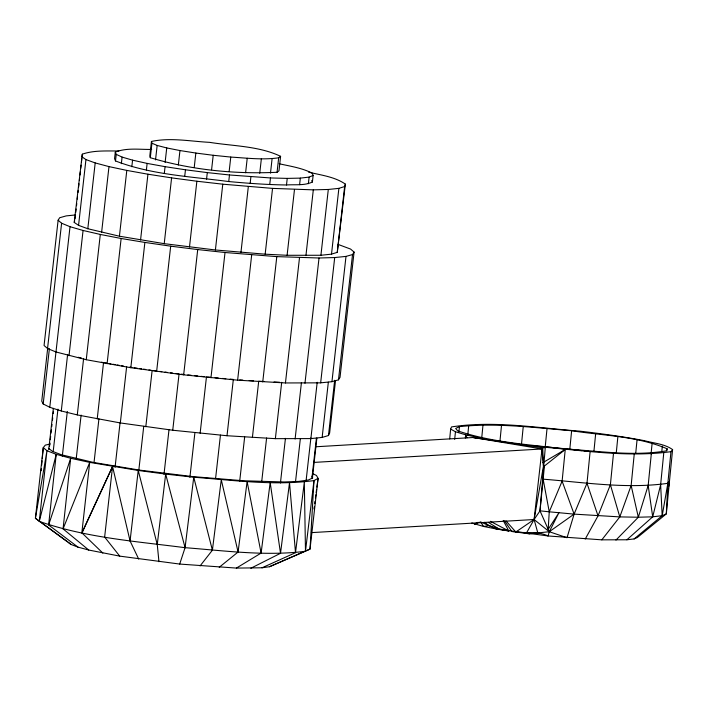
<?xml version="1.0" encoding="UTF-8"?>
<svg xmlns="http://www.w3.org/2000/svg" width="708" height="708" viewBox="0 0 708 708"><rect width="100%" height="100%" fill="white"/><g stroke="black" fill="none" stroke-linecap="round" stroke-linejoin="round"><path stroke-width="1.06" d="M449.686 438.898L450.651 429.083L451.527 426.915C493.857 420.428 537.177 427.942 579.578 431.128C601.313 433.677 623.022 436.588 644.528 440.695C653.9 443.314 664.458 443.792 672.6 449.589L670.972 451.669L667.848 483.325L666.308 513.902L637.262 537.558L634.12 538.921L626.899 539.779L601.827 539.841L548.072 535.965L496.326 528.982L483.653 526.478L471.794 523.008M672.6 449.589L669.467 481.236L667.848 483.325C626.527 489.131 584.463 482.396 543.133 479.174L549.249 511.813L548.204 529.301L558.948 512.716L549.275 531.717L548.072 535.965C536.655 530.425 523.902 533.956 511.822 531.478L504.521 520.858M590.118 451.589L586.985 483.237L574.108 514.123L567.019 537.726L549.275 531.717L540 510.831L545.275 447.598L540.186 446.845C583.516 450.394 627.624 457.616 670.972 451.669M41.197 470.705L41.391 468.501M41.684 465.2L42.082 460.811M42.276 458.607L43.268 447.615L45.312 445.12L50.109 444.022M454.686 439.394L455.448 431.756L450.651 429.083M458.908 432.066L459.448 426.632C496.768 422.658 534.407 427.659 571.63 430.738C603.428 435.685 637.235 436.031 667.104 448.784L666.892 450.961M465.333 438.084L465.652 434.809L455.448 431.756M467.749 435.278L468.723 425.508M481.705 438.146L482.989 425.119M499.892 441.774L501.503 425.481M521.522 443.96L523.239 426.588M534.398 446.022L545.222 446.837L547.045 428.375M540 510.831L544.434 465.988L565.25 449.483L562.117 481.13L549.249 511.813L540 510.831L534.106 519.513L526.584 532.761L529.363 533.85L549.275 531.717L574.108 514.123L619.801 516.902L638.333 517.229L652.705 516.822L662.192 515.69L666.308 513.902L669.467 481.236L668.644 486.644M581.826 450.607L569.807 449.199L571.63 430.738M593.959 450.934L595.676 433.561M585.242 539.036L598.03 515.849L610.393 484.715L613.526 453.067M616.261 452.97L617.872 436.686M601.827 539.841L619.801 516.902L631.147 485.484L634.271 453.837M635.749 452.97L637.041 439.942M651.05 454.014L652.13 443.155M615.951 540.089L638.333 517.229L648.174 485.502L651.307 453.855M661.794 451.589L662.334 446.155M626.899 539.779L652.705 516.822L660.626 484.768L663.75 453.12M77.977 547.125L48.631 524.964L56.224 454.324L46.958 450.722L43.268 447.615L35.4 518.274L71.004 544.452L77.977 547.125L88.739 550.036L119.732 556.125L179.69 564.064L236.384 568.082L262.031 567.789L269.465 566.736L310.024 549.116L318.078 478.351L316.449 475.449L312.803 473.723M88.739 550.036L63.065 528.876L70.676 458.271L56.224 454.324L39.285 521.38C86.057 537.744 136.219 541.372 185.071 547.682C225.02 550.744 265.5 556.338 305.484 551.275L313.98 480.59L318.078 478.351L316.901 487.113M39.285 521.38L46.958 450.722L35.4 518.274L67.225 541.496M75.437 214.949L66.198 215.896L59.658 217.745L58.118 220.215L44.064 345.495L47.551 348.513L55.967 351.973L86.252 359.726L130.821 367.709L183.664 374.842L237.631 380.169L285.448 382.957L320.653 382.842L331.946 381.683L338.477 379.833L340.026 377.355L354.08 252.083L350.584 249.066L338.159 244.437M47.551 348.513L61.605 223.232L58.118 220.215M47.701 348.079L41.745 401.153L43.188 403.967L49.781 407.286L61.286 410.976L77.287 414.915L120.325 422.941L172.743 430.234L227.011 435.739L275.368 438.659L310.883 438.588L322.14 437.42L328.468 435.535L329.636 433.004L335.468 381.019M43.188 403.967L49.383 348.734M49.781 407.286L70.021 226.693L61.605 223.232M48.71 449.739L53.357 408.357M308.538 172.088C320.972 175.221 334.619 176.655 345.362 184.107L337.265 252.34L331.503 254.145L320.919 255.269L287.103 255.287L265.164 254.19L215.4 249.977L164.221 243.667L119.422 236.206L87.81 228.737L78.561 225.356L74.216 222.401L82.314 154.167C93.996 150.114 106.687 151.123 118.873 150.946M49.551 446.217L49.923 442.951M50.286 439.677L50.657 436.411M51.02 433.146L51.383 429.88M51.755 426.614L51.994 424.437M52.489 420.074L52.728 417.897M53.215 413.543L53.463 411.366M75.057 218.869L75.429 215.577M75.791 212.285L76.163 208.993M76.535 205.709L76.774 203.515M77.269 199.125L77.517 196.93M78.004 192.549L78.252 190.355M78.623 187.062L78.995 183.77M79.358 180.487L79.606 178.292M79.977 175L80.349 171.708M80.712 168.424L81.084 165.132M81.455 161.84L81.818 158.548M82.066 156.362L82.314 154.167M53.18 451.615L57.95 409.136M78.561 225.356L85.942 159.566L81.597 156.601M61.286 410.976L67.596 354.655M69.012 355.752L83.066 230.472L70.021 226.693M62.313 456.076L67.322 411.428M87.81 228.737L95.191 162.937L85.942 159.566M77.287 414.915L83.606 358.584M86.252 359.726L100.306 234.445L83.066 230.472M76.225 458.651L81.119 415.092M101.607 232.401L108.988 166.601L95.191 162.937M151.671 149.423C139.626 149.645 126.714 147.538 115.298 152.105L114.563 158.689L115.501 160.946C151.415 174.832 190.868 176.522 228.746 181.558C247.95 183.319 267.208 184.726 286.501 184.974C295.086 184.337 304.387 185.832 312.396 182.018L313.131 175.434L312.193 173.177C301.935 167.92 290.324 166.247 279.191 163.76M115.501 160.946L116.236 154.362L115.298 152.105M121.351 163.672L122.095 157.096L116.236 154.362M97.208 418.95L103.527 362.629L101.43 362.204M94.04 462.457L98.925 418.897M119.422 236.206L126.803 170.407L108.988 166.601M107.094 363.753L121.139 238.481L100.306 234.445M131.83 166.734L132.564 160.158L122.095 157.096M146.397 169.982L147.131 163.406L132.564 160.158M151.441 141.458L149.813 155.928L150.308 157.698C190.788 169.911 234.852 174.31 277.058 172.283L278.979 170.796L280.598 156.318C258.827 145.954 233.197 146.149 209.63 142.352C190.381 141.352 170.495 137.37 151.441 141.458L151.928 143.22L150.308 157.698M115.059 467.351L120.068 422.703M140.556 240.012L147.937 174.212L126.803 170.407M120.325 422.941L126.644 366.62M130.821 367.709L144.874 242.428L121.139 238.481M155.53 159.911L157.158 145.441L151.928 143.22M165.114 162.415L166.743 147.937L157.158 145.441M164.327 173.248L165.061 166.663L147.131 163.406M138.724 471.006L143.733 426.358M164.221 243.667L171.602 177.867L147.937 174.212M145.813 426.756L152.132 370.426M178.336 165.017L179.965 150.547L166.743 147.937M156.636 371.443L170.69 246.172L144.874 242.428M184.717 176.363L185.461 169.787L165.061 166.663M194.222 167.531L195.842 153.052L179.965 150.547M163.991 474.378L169 429.721M189.487 247.03L196.868 181.23L171.602 177.867M172.743 430.234L179.062 373.913L175.823 373.497M183.664 374.842L197.718 249.561L170.69 246.172M206.559 179.177L207.294 172.602L185.461 169.787M211.586 169.761L213.214 155.282L195.842 153.052M189.894 477.325L194.904 432.668M215.4 249.977L222.781 184.186L272.545 188.39L313.308 189.859L328.3 189.47L338.884 188.355L344.646 186.54L345.362 184.107M229.153 171.548L230.773 157.07C246.685 158.026 262.801 160.105 278.678 157.804L280.598 156.318M200.134 433.269L206.453 376.948M228.746 181.558L229.481 174.973L270.483 177.947L287.236 178.398L300.334 178.115L309.113 177.106L313.131 175.434M210.966 377.78L225.02 252.508L276.801 256.632L319.025 257.995L334.698 257.562L346 256.402L352.531 254.553L354.08 252.083M245.605 172.761L247.225 158.282M215.568 478.652L220.453 435.093M240.95 252.402L248.331 186.602M250.163 183.372L250.898 176.788M227.011 435.739L233.33 379.417L230.109 379.116M259.73 173.301L261.349 158.831M237.631 380.169L251.685 254.889M270.483 173.141L272.102 158.663M269.739 184.531L270.483 177.947M239.658 481.537L244.667 436.88M265.164 254.19L272.545 188.39M277.058 172.283L278.678 157.804M252.393 437.562L258.712 381.231L264.181 381.497M262.748 381.913L276.801 256.632M286.501 184.974L287.236 178.398M261.721 481.546L266.606 437.978M287.103 255.287L294.484 189.496M299.599 184.691L300.334 178.115M275.368 438.659L281.687 382.338M285.448 382.957L299.502 257.677M308.378 183.691L309.113 177.106M280.43 482.998L285.439 438.349M305.927 255.659L313.308 189.859M295.103 439.013L301.422 382.692M304.971 383.276L319.025 257.995M295.546 481.52L300.307 439.049M320.919 255.269L328.3 189.47M305.998 481.493L310.892 437.925M331.503 254.145L338.884 188.355M310.883 438.588L317.202 382.267M320.653 382.842L334.698 257.562M311.883 478.59L316.405 438.296M337.265 252.34L344.646 186.54M312.485 477.245L316.883 438.04M322.14 437.42L328.344 382.178M331.946 381.683L346 256.402M328.468 435.535L334.672 380.293M338.477 379.833L352.531 254.553M545.275 447.598L542.726 447.757L542.018 448.978L534.106 519.513L537.735 532.664M138.688 559.055L130.068 540.965L138.228 470.466L89.712 462.386L70.676 458.271L48.631 524.964M157.256 544.558L165.672 474.086L138.228 470.466L157.256 544.558L158.955 561.736M179.69 564.064L185.071 547.682L193.744 477.227C233.622 480.192 274.084 485.971 313.98 480.59L310.024 549.116L269.465 566.736M262.031 567.789L295.51 552.683L304.325 482.077L305.484 551.275M200.063 565.94L212.391 550.205L221.268 479.75L238.083 552.028L219.214 567.303M238.083 552.028L247.11 481.555L261.11 553.072L236.384 568.082M261.11 553.072L270.182 482.564L280.518 553.293L250.853 568.241M280.518 553.293L289.519 482.741L295.51 552.683M313.954 509.034L314.246 506.84M314.688 503.556L314.98 501.361M315.423 498.078L315.865 494.786M316.157 492.591L316.6 489.308M667.989 490.98L668.317 488.812M634.12 538.921L662.192 515.69L667.848 483.325M74.216 222.401L74.694 220.772M63.065 528.876L89.712 462.386L81.827 532.92L112.554 466.51L130.068 540.965M667.104 448.784L666.184 450.89C632.377 456.571 597.676 450.846 563.718 448.863C528.221 444.385 491.671 442.482 457.616 430.818L455.678 428.437L459.448 426.632M505.981 520.911L515.813 532L534.106 519.513L543.452 466.059L542.726 447.757L473.121 437.509L315.449 446.792M543.001 462.581L565.25 449.483M477.927 522.345L474.44 524.088L479.431 522.185M503.211 520.477L508.804 530.991L498.618 528.726L488.954 525.575L483.653 526.478L480.422 521.805M481.369 522.221L496.326 528.982L498.618 528.726L488.405 522.407M544.434 465.988L543.452 466.059L542.018 448.978L473.121 437.509L480.767 438.093L465.652 434.809L466.97 437.801M313.777 462.421L542.018 448.978M311.378 532.628L534.106 519.513L549.275 531.717M274.031 381.975L279.501 382.231M239.676 379.869L242.853 380.099M249.198 380.55L253.429 380.86M207.532 377.045L210.754 377.337M215.055 377.736L218.276 378.028M222.578 378.426L225.808 378.727M549.249 511.813L574.108 514.123L562.117 481.13M545.222 446.837L569.807 449.199M213.214 155.282L230.773 157.07M207.294 172.602L229.481 174.973M197.718 249.561L225.02 252.508M181.248 374.151L184.54 374.514M187.824 374.886L191.116 375.249M194.399 375.612L197.691 375.975M200.975 376.337L204.267 376.7M196.868 181.23L222.781 184.186M584.011 450.863L588.383 451.377M153.211 370.567L156.441 370.983M159.672 371.408L161.822 371.682M165.053 372.098L167.212 372.381M170.442 372.797L172.593 373.081M515.813 532L529.363 533.85M129.829 367.098L131.953 367.417M134.078 367.735L137.263 368.213M139.387 368.523L141.512 368.841M143.636 369.16L145.76 369.479M148.946 369.957L151.07 370.275M496.326 528.982L508.804 530.991L490.396 521.3M104.572 362.806L106.678 363.169M108.775 363.531L110.882 363.894M112.979 364.257L115.085 364.62M117.183 364.992L119.289 365.355M121.387 365.717L123.493 366.08M78.269 357.274L81.473 358.062M484.564 522.327L488.954 525.575M48.595 448.306L52.33 451.297L61.322 454.74L93.403 462.421L139.626 470.121L192.514 476.581L243.49 480.759L284.289 481.98L298.705 481.396L308.299 480.033L312.662 477.962L311.971 476.157M68.11 542.142L71.004 544.452M102.846 553.081L81.995 532.956L112.554 466.51L104.642 537.045L119.732 556.125M311.768 180.513L312.396 182.018M586.985 483.237L598.03 515.849M610.393 484.715L619.801 516.902M185.071 547.682L165.672 474.086L193.744 477.227L212.391 550.205M631.147 485.484L638.333 517.229M648.174 485.502L652.705 516.822M660.626 484.768L662.192 515.69"/></g></svg>
